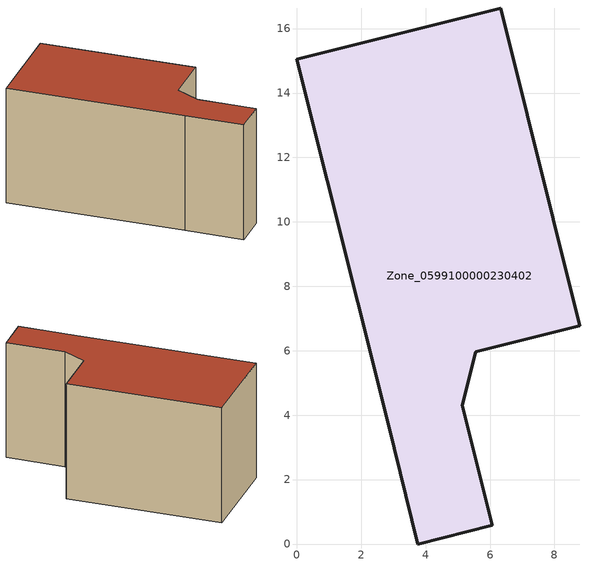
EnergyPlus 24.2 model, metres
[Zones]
Zone_0599100000230402
 floor ground (C_G): 5.55,5.96 5.14,4.31 6.07,0.58 3.76,0 2.84,3.74 0,15.05 6.33,16.64 8.78,6.78 z0
 wall outside (C_F): 2.84,3.74 3.76,0 6.07,0.58 5.14,4.31 5.55,5.96 8.78,6.78 6.33,16.64 0,15.05 2.84,3.74 z0:7.93
 roof outside (C_R): 6.07,0.58 5.14,4.31 5.55,5.96 8.78,6.78 6.33,16.64 0,15.05 2.84,3.74 3.76,0 z7.93
[BUILDING]
Pand.0599100000230402: North Axis=0; Terrain=City; Loads Convergence Tolerance Value=0.04; Temperature Convergence Tolerance Value=0.4; Solar Distribution=FullExterior; Maximum Number of Warmup Days=25; Minimum Number of Warmup Days=1
[Site:Location]
Rotterdam.The.Hague.AP_ZH_NLD Design_Conditions: Latitude=51.96; Longitude=4.45; Time Zone=1; Elevation=-4.5
[SITE:GROUNDTEMPERATURE:BUILDINGSURFACE]
18, 18, 18, 18, 18, 18, 18, 18, 18, 18, 18, 18
[MATERIAL] Thermal Absorptance=0.9; Solar Absorptance=0.7; Visible Absorptance=0.7
Name | Roughness | Thickness | Conductivity | Density | Specific Heat
G.TI.1946-1964 | MediumSmooth | 0.15 | 1 | 540 | 1210
F.TI.1946-1964 | Rough | 0.3 | 0.857143 | 1920 | 840
R.TI.1946-1964 | MediumRough | 0.2 | 0.277778 | 1500 | 1000
[CONSTRUCTION]
C_G: G.TI.1946-1964
C_F: F.TI.1946-1964
C_R: R.TI.1946-1964
[ZONE]
Zone_0599100000230402: Type=1; Multiplier=1; Ceiling Height=Autocalculate; Volume=Autocalculate; Floor Area=autocalculate; Part of Total Floor Area=Yes
[ZONEINFILTRATION:DESIGNFLOWRATE]
Infil_Zone_0599100000230402: Zone or ZoneList or Space or SpaceList=Zone_0599100000230402; Schedule=AlwaysOn; Design Flow Rate Calculation Method=Flow/Area; Flow Rate per Floor Area=0.003; Constant Term Coefficient=1; Temperature Term Coefficient=0; Velocity Term Coefficient=0; Velocity Squared Term Coefficient=0
[HVACTEMPLATE:ZONE:IDEALLOADSAIRSYSTEM]
Zone_0599100000230402: Maximum Heating Supply Air Temperature=50; Minimum Cooling Supply Air Temperature=13; Maximum Heating Supply Air Humidity Ratio=0.0156; Minimum Cooling Supply Air Humidity Ratio=0.0077; Heating Limit=NoLimit; Cooling Limit=NoLimit; Dehumidification Control Type=ConstantSensibleHeatRatio; Cooling Sensible Heat Ratio=0.7; Dehumidification Setpoint=60; Humidification Control Type=None; Humidification Setpoint=30; Outdoor Air Method=None; Outdoor Air Flow Rate per Person=0.00944; Outdoor Air Flow Rate per Zone Floor Area=0; Outdoor Air Flow Rate per Zone=0; Demand Controlled Ventilation Type=None; Outdoor Air Economizer Type=NoEconomizer; Heat Recovery Type=None; Sensible Heat Recovery Effectiveness=0.7; Latent Heat Recovery Effectiveness=0.65
[ZONECONTROL:THERMOSTAT]
ThermostatControl_Zone_0599100000230402: Zone or ZoneList=Zone_0599100000230402; Control Type Schedule=DualSetpointControlType; Control 1=Thermostat_Zone_0599100000230402; Temperature Difference Between Cutout And Setpoint=0
[THERMOSTATSETPOINT:DUALSETPOINT]
Thermostat_Zone_0599100000230402: Heating Setpoint Temperature Schedule=HeatingSetpoint_Zone_0599100000230402; Cooling Setpoint Temperature Schedule=CoolingSetpoint_Zone_0599100000230402
[SCHEDULE:COMPACT]
HeatingSetpoint_Zone_0599100000230402: Through: 12/31, For: AllDays, Until: 24:00, 21
CoolingSetpoint_Zone_0599100000230402: Through: 12/31, For: AllDays, Until: 24:00, 24
DualSetpointControlType: Through: 12/31, For: AllDays, Until: 24:00, 4
AlwaysOn: Through: 12/31, For: AllDays, Until: 24:00, 1
